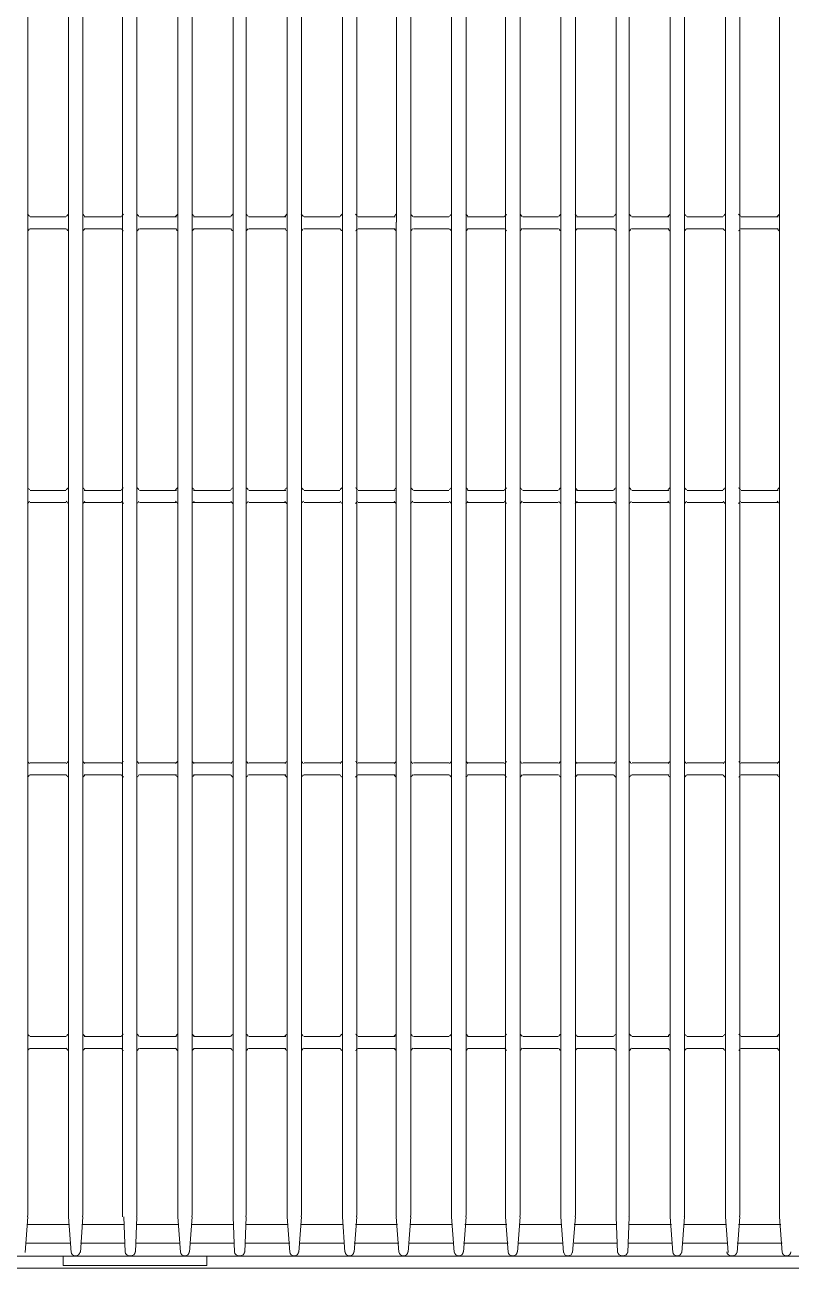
# Model space of a CAD drawing. Header units: inches. Extents: x -114 to 635, y -137 to 57.
# Drawn here: x 541.5996 to 541.769, y 23.1792 to 23.4541 of the extents above; entities that cross this region are included whole.
import ezdxf

# ---------------------------------------------------------------- set-up
doc = ezdxf.new("R2010")
doc.units = ezdxf.units.IN
doc.header["$MEASUREMENT"] = 0
doc.layers.get('0').update_dxf_attribs({"lineweight": 5})
doc.layers.add('UTILITIES', color=141, linetype='Continuous', lineweight=0)

# ---------------------------------------------------------------- blocks, each defined once
blk = doc.blocks.new('AC ELEVATION')
for points in [[(134415.81, 117466.35), (134415.81, 117466.35), (134415.81, 117686.04), (134415.81, 117686.04)], [(134424.83, 117466.35), (134424.83, 117466.35), (134424.83, 117686.04), (134424.83, 117686.04)], [(134428.01, 117466.35), (134428.01, 117466.35), (134428.01, 117686.04), (134428.01, 117686.04)], [(134436.76, 117466.35), (134436.76, 117466.35), (134436.76, 117686.04), (134436.76, 117686.04)], [(134439.94, 117466.35), (134439.94, 117466.35), (134439.94, 117686.04), (134439.94, 117686.04)], [(134448.96, 117466.35), (134448.96, 117466.35), (134448.96, 117686.04), (134448.96, 117686.04)], [(134452.19, 117466.35), (134452.19, 117466.35), (134452.19, 117686.04), (134452.19, 117686.04)], [(134461.21, 117466.35), (134461.21, 117466.35), (134461.21, 117686.04), (134461.21, 117686.04)], [(134464.12, 117466.35), (134464.12, 117466.35), (134464.12, 117686.04), (134464.12, 117686.04)], [(134473.14, 117466.35), (134473.14, 117466.35), (134473.14, 117686.04), (134473.14, 117686.04)], [(134476.34, 117466.35), (134476.34, 117466.35), (134476.34, 117686.04), (134476.34, 117686.04)], [(134485.36, 117466.35), (134485.36, 117466.35), (134485.36, 117686.04), (134485.36, 117686.04)], [(134488.56, 117466.35), (134488.56, 117466.35), (134488.56, 117686.04), (134488.56, 117686.04)], [(134497.29, 117466.35), (134497.29, 117466.35), (134497.29, 117686.04), (134497.29, 117686.04)], [(134500.48, 117466.35), (134500.48, 117466.35), (134500.48, 117686.04), (134500.48, 117686.04)], [(134509.5, 117466.35), (134509.5, 117466.35), (134509.5, 117686.04), (134509.5, 117686.04)], [(134512.71, 117466.35), (134512.71, 117466.35), (134512.71, 117686.04), (134512.71, 117686.04)], [(134521.43, 117466.35), (134521.43, 117466.35), (134521.43, 117686.04), (134521.43, 117686.04)], [(134524.63, 117466.35), (134524.63, 117466.35), (134524.63, 117686.06), (134524.63, 117686.06)], [(134533.65, 117466.35), (134533.65, 117466.35), (134533.65, 117686.06), (134533.65, 117686.06)], [(134536.85, 117466.35), (134536.85, 117466.35), (134536.85, 117686.06), (134536.85, 117686.06)], [(134545.87, 117466.35), (134545.87, 117466.35), (134545.87, 117686.06), (134545.87, 117686.06)], [(134548.78, 117466.35), (134548.78, 117466.35), (134548.78, 117686.06), (134548.78, 117686.06)], [(134557.81, 117466.35), (134557.81, 117466.35), (134557.81, 117686.06), (134557.81, 117686.06)], [(134561.01, 117466.35), (134561.01, 117466.35), (134561.01, 117686.06), (134561.01, 117686.06)], [(134570.03, 117466.35), (134570.03, 117466.35), (134570.03, 117686.04), (134570.03, 117686.04)], [(134573.23, 117466.35), (134573.23, 117466.35), (134573.23, 117686.06), (134573.23, 117686.06)], [(134581.96, 117466.35), (134581.96, 117466.35), (134581.96, 117686.06), (134581.96, 117686.06)], [(134415.76, 117468.07), (134415.94, 117467.92), (134416.11, 117467.76), (134416.22, 117467.56)], [(134424.24, 117467.49), (134424.24, 117467.49), (134416.38, 117467.49), (134416.38, 117467.49)], [(134424.35, 117467.56), (134424.48, 117467.76), (134424.62, 117467.92), (134424.8, 117468.07)], [(134427.99, 117468.07), (134428.18, 117467.92), (134428.3, 117467.76), (134428.44, 117467.56)], [(134436.46, 117467.49), (134436.46, 117467.49), (134428.3, 117467.49), (134428.3, 117467.49)], [(134436.55, 117467.56), (134436.66, 117467.76), (134436.78, 117467.92), (134436.97, 117468.07)], [(134439.97, 117468.07), (134440.13, 117467.92), (134440.28, 117467.76), (134440.39, 117467.56)], [(134448.69, 117467.49), (134448.69, 117467.49), (134440.53, 117467.49), (134440.53, 117467.49)], [(134448.5, 117467.56), (134448.61, 117467.76), (134448.76, 117467.92), (134448.95, 117468.07)], [(134452.14, 117468.07), (134452.32, 117467.92), (134452.46, 117467.76), (134452.59, 117467.56)], [(134460.62, 117467.49), (134460.62, 117467.49), (134452.46, 117467.49), (134452.46, 117467.49)], [(134460.7, 117467.56), (134460.81, 117467.76), (134460.94, 117467.92), (134461.11, 117468.07)], [(134464.12, 117468.07), (134464.28, 117467.92), (134464.42, 117467.76), (134464.54, 117467.56)], [(134472.84, 117467.49), (134472.84, 117467.49), (134464.68, 117467.49), (134464.68, 117467.49)], [(134472.65, 117467.56), (134472.79, 117467.76), (134472.92, 117467.92), (134473.09, 117468.07)], [(134476.28, 117468.07), (134476.47, 117467.92), (134476.61, 117467.76), (134476.75, 117467.56)], [(134484.77, 117467.49), (134484.77, 117467.49), (134476.91, 117467.49), (134476.91, 117467.49)], [(134484.84, 117467.56), (134484.98, 117467.76), (134485.09, 117467.92), (134485.28, 117468.07)], [(134488.29, 117468.07), (134488.43, 117467.92), (134488.59, 117467.76), (134488.7, 117467.56)], [(134496.99, 117467.49), (134496.99, 117467.49), (134488.85, 117467.49), (134488.85, 117467.49)], [(134496.82, 117467.56), (134496.94, 117467.76), (134497.07, 117467.92), (134497.26, 117468.07)], [(134500.46, 117468.07), (134500.62, 117467.92), (134500.76, 117467.76), (134500.9, 117467.56)], [(134508.92, 117467.49), (134508.92, 117467.49), (134501.06, 117467.49), (134501.06, 117467.49)], [(134509.03, 117467.56), (134509.15, 117467.76), (134509.29, 117467.92), (134509.48, 117468.07)], [(134512.66, 117468.07), (134512.85, 117467.92), (134512.99, 117467.76), (134513.11, 117467.56)], [(134521.15, 117467.49), (134521.15, 117467.49), (134512.99, 117467.49), (134512.99, 117467.49)], [(134521.22, 117467.56), (134521.34, 117467.76), (134521.49, 117467.92), (134521.65, 117468.07)], [(134524.66, 117468.07), (134524.81, 117467.94), (134524.96, 117467.76), (134525.07, 117467.56)], [(134533.08, 117467.5), (134533.08, 117467.5), (134525.22, 117467.5), (134525.22, 117467.5)], [(134533.18, 117467.56), (134533.3, 117467.76), (134533.45, 117467.94), (134533.63, 117468.07)], [(134536.82, 117468.07), (134537, 117467.94), (134537.14, 117467.76), (134537.26, 117467.56)], [(134545.28, 117467.5), (134545.28, 117467.5), (134537.14, 117467.5), (134537.14, 117467.5)], [(134545.37, 117467.56), (134545.49, 117467.76), (134545.63, 117467.94), (134545.79, 117468.07)], [(134548.8, 117468.07), (134548.97, 117467.94), (134549.11, 117467.76), (134549.22, 117467.56)], [(134557.51, 117467.5), (134557.51, 117467.5), (134549.37, 117467.5), (134549.37, 117467.5)], [(134557.32, 117467.56), (134557.45, 117467.76), (134557.6, 117467.94), (134557.77, 117468.07)], [(134560.97, 117468.07), (134561.15, 117467.94), (134561.3, 117467.76), (134561.42, 117467.56)], [(134569.46, 117467.5), (134569.46, 117467.5), (134561.58, 117467.5), (134561.58, 117467.5)], [(134569.53, 117467.56), (134569.64, 117467.76), (134569.78, 117467.94), (134569.94, 117468.07)], [(134572.95, 117468.07), (134573.11, 117467.94), (134573.25, 117467.76), (134573.38, 117467.56)], [(134581.67, 117467.5), (134581.67, 117467.5), (134573.52, 117467.5), (134573.52, 117467.5)], [(134581.47, 117467.56), (134581.61, 117467.76), (134581.75, 117467.94), (134581.92, 117468.07)], [(134416.22, 117464.89), (134416.11, 117464.71), (134415.94, 117464.54), (134415.76, 117464.39)], [(134415.8, 117466.35), (134415.8, 117466.35), (134415.8, 117246.63), (134415.8, 117246.63)], [(134424.24, 117464.88), (134424.24, 117464.88), (134416.38, 117464.88), (134416.38, 117464.88)], [(134424.8, 117464.39), (134424.62, 117464.54), (134424.48, 117464.71), (134424.35, 117464.89)], [(134424.82, 117466.35), (134424.82, 117466.35), (134424.82, 117246.63), (134424.82, 117246.63)], [(134428.44, 117464.89), (134428.3, 117464.71), (134428.18, 117464.54), (134427.99, 117464.39)], [(134428.01, 117466.35), (134428.01, 117466.35), (134428.01, 117246.63), (134428.01, 117246.63)], [(134436.46, 117464.88), (134436.46, 117464.88), (134428.3, 117464.88), (134428.3, 117464.88)], [(134436.97, 117464.39), (134436.78, 117464.54), (134436.66, 117464.71), (134436.55, 117464.89)], [(134436.76, 117466.35), (134436.76, 117466.35), (134436.76, 117246.63), (134436.76, 117246.63)], [(134439.94, 117466.35), (134439.94, 117466.35), (134439.94, 117246.63), (134439.94, 117246.63)], [(134440.39, 117464.89), (134440.28, 117464.71), (134440.13, 117464.54), (134439.97, 117464.39)], [(134448.69, 117464.88), (134448.69, 117464.88), (134440.53, 117464.88), (134440.53, 117464.88)], [(134448.95, 117464.39), (134448.76, 117464.54), (134448.61, 117464.71), (134448.5, 117464.89)], [(134448.98, 117466.35), (134448.98, 117466.35), (134448.98, 117246.63), (134448.98, 117246.63)], [(134452.59, 117464.89), (134452.46, 117464.71), (134452.32, 117464.54), (134452.14, 117464.39)], [(134452.19, 117466.35), (134452.19, 117466.35), (134452.19, 117246.63), (134452.19, 117246.63)], [(134460.62, 117464.88), (134460.62, 117464.88), (134452.46, 117464.88), (134452.46, 117464.88)], [(134461.11, 117464.39), (134460.94, 117464.54), (134460.81, 117464.71), (134460.7, 117464.89)], [(134461.19, 117466.35), (134461.19, 117466.35), (134461.19, 117246.63), (134461.19, 117246.63)], [(134464.11, 117466.35), (134464.11, 117466.35), (134464.11, 117246.63), (134464.11, 117246.63)], [(134464.54, 117464.89), (134464.42, 117464.71), (134464.28, 117464.54), (134464.12, 117464.39)], [(134472.84, 117464.88), (134472.84, 117464.88), (134464.68, 117464.88), (134464.68, 117464.88)], [(134473.09, 117464.39), (134472.92, 117464.54), (134472.79, 117464.71), (134472.65, 117464.89)], [(134473.12, 117466.35), (134473.12, 117466.35), (134473.12, 117246.63), (134473.12, 117246.63)], [(134476.75, 117464.89), (134476.61, 117464.71), (134476.47, 117464.54), (134476.28, 117464.39)], [(134476.34, 117466.35), (134476.34, 117466.35), (134476.34, 117246.63), (134476.34, 117246.63)], [(134484.77, 117464.88), (134484.77, 117464.88), (134476.91, 117464.88), (134476.91, 117464.88)], [(134485.28, 117464.39), (134485.09, 117464.54), (134484.98, 117464.71), (134484.84, 117464.89)], [(134485.36, 117466.35), (134485.36, 117466.35), (134485.36, 117246.63), (134485.36, 117246.63)], [(134488.7, 117464.89), (134488.59, 117464.71), (134488.43, 117464.54), (134488.29, 117464.39)], [(134488.55, 117466.35), (134488.55, 117466.35), (134488.55, 117246.63), (134488.55, 117246.63)], [(134496.99, 117464.88), (134496.99, 117464.88), (134488.85, 117464.88), (134488.85, 117464.88)], [(134497.26, 117464.39), (134497.07, 117464.54), (134496.94, 117464.71), (134496.82, 117464.89)], [(134497.27, 117466.35), (134497.27, 117466.35), (134497.27, 117246.63), (134497.27, 117246.63)], [(134500.9, 117464.89), (134500.76, 117464.71), (134500.62, 117464.54), (134500.46, 117464.39)], [(134500.48, 117466.35), (134500.48, 117466.35), (134500.48, 117246.63), (134500.48, 117246.63)], [(134508.92, 117464.88), (134508.92, 117464.88), (134501.06, 117464.88), (134501.06, 117464.88)], [(134509.48, 117464.39), (134509.29, 117464.54), (134509.15, 117464.71), (134509.03, 117464.89)], [(134509.5, 117466.35), (134509.5, 117466.35), (134509.5, 117246.63), (134509.5, 117246.63)], [(134513.11, 117464.89), (134512.99, 117464.71), (134512.85, 117464.54), (134512.66, 117464.39)], [(134512.7, 117466.35), (134512.7, 117466.35), (134512.7, 117246.63), (134512.7, 117246.63)], [(134521.15, 117464.88), (134521.15, 117464.88), (134512.99, 117464.88), (134512.99, 117464.88)], [(134521.65, 117464.39), (134521.49, 117464.54), (134521.34, 117464.71), (134521.22, 117464.89)], [(134521.43, 117466.35), (134521.43, 117466.35), (134521.43, 117246.63), (134521.43, 117246.63)], [(134524.63, 117466.35), (134524.63, 117466.35), (134524.63, 117246.63), (134524.63, 117246.63)], [(134525.07, 117464.9), (134524.96, 117464.71), (134524.81, 117464.54), (134524.66, 117464.39)], [(134533.08, 117464.89), (134533.08, 117464.89), (134525.22, 117464.89), (134525.22, 117464.89)], [(134533.63, 117464.39), (134533.45, 117464.54), (134533.3, 117464.71), (134533.18, 117464.9)], [(134533.65, 117466.35), (134533.65, 117466.35), (134533.65, 117246.63), (134533.65, 117246.63)], [(134537.26, 117464.9), (134537.14, 117464.71), (134537, 117464.54), (134536.82, 117464.39)], [(134536.85, 117466.35), (134536.85, 117466.35), (134536.85, 117246.63), (134536.85, 117246.63)], [(134545.28, 117464.89), (134545.28, 117464.89), (134537.14, 117464.89), (134537.14, 117464.89)], [(134545.79, 117464.39), (134545.63, 117464.54), (134545.49, 117464.71), (134545.37, 117464.9)], [(134545.87, 117466.35), (134545.87, 117466.35), (134545.87, 117246.63), (134545.87, 117246.63)], [(134548.78, 117466.35), (134548.78, 117466.35), (134548.78, 117246.63), (134548.78, 117246.63)], [(134549.22, 117464.9), (134549.11, 117464.71), (134548.97, 117464.54), (134548.8, 117464.39)], [(134557.51, 117464.89), (134557.51, 117464.89), (134549.37, 117464.89), (134549.37, 117464.89)], [(134557.77, 117464.39), (134557.6, 117464.54), (134557.45, 117464.71), (134557.32, 117464.9)], [(134557.81, 117466.35), (134557.81, 117466.35), (134557.81, 117246.63), (134557.81, 117246.63)], [(134561.42, 117464.9), (134561.3, 117464.71), (134561.15, 117464.54), (134560.97, 117464.39)], [(134561.01, 117466.35), (134561.01, 117466.35), (134561.01, 117246.63), (134561.01, 117246.63)], [(134569.46, 117464.89), (134569.46, 117464.89), (134561.58, 117464.89), (134561.58, 117464.89)], [(134569.94, 117464.39), (134569.78, 117464.54), (134569.64, 117464.71), (134569.53, 117464.9)], [(134570.03, 117466.35), (134570.03, 117466.35), (134570.03, 117246.63), (134570.03, 117246.63)], [(134573.38, 117464.9), (134573.25, 117464.71), (134573.11, 117464.54), (134572.95, 117464.39)], [(134573.23, 117466.35), (134573.23, 117466.35), (134573.23, 117246.63), (134573.23, 117246.63)], [(134581.67, 117464.89), (134581.67, 117464.89), (134573.52, 117464.89), (134573.52, 117464.89)], [(134581.92, 117464.39), (134581.75, 117464.54), (134581.61, 117464.71), (134581.47, 117464.9)], [(134581.96, 117466.35), (134581.96, 117466.35), (134581.96, 117246.63), (134581.96, 117246.63)], [(134415.76, 117407.58), (134415.94, 117407.45), (134416.1, 117407.29), (134416.22, 117407.11)], [(134424.24, 117406.99), (134424.24, 117406.99), (134416.38, 117406.99), (134416.38, 117406.99)], [(134424.34, 117407.11), (134424.46, 117407.29), (134424.6, 117407.45), (134424.79, 117407.58)], [(134427.99, 117407.58), (134428.16, 117407.45), (134428.3, 117407.29), (134428.44, 117407.11)], [(134428.3, 117406.99), (134428.3, 117406.99), (134436.46, 117406.99), (134436.46, 117406.99)], [(134436.53, 117407.11), (134436.66, 117407.29), (134436.8, 117407.45), (134436.96, 117407.58)], [(134439.97, 117407.58), (134440.13, 117407.45), (134440.27, 117407.29), (134440.38, 117407.11)], [(134440.53, 117406.99), (134440.53, 117406.99), (134448.68, 117406.99), (134448.68, 117406.99)], [(134448.5, 117407.11), (134448.61, 117407.29), (134448.76, 117407.45), (134448.94, 117407.58)], [(134452.14, 117407.58), (134452.31, 117407.45), (134452.46, 117407.29), (134452.59, 117407.11)], [(134452.46, 117406.99), (134452.46, 117406.99), (134460.62, 117406.99), (134460.62, 117406.99)], [(134460.7, 117407.11), (134460.81, 117407.29), (134460.96, 117407.45), (134461.11, 117407.58)], [(134464.12, 117407.58), (134464.28, 117407.45), (134464.43, 117407.29), (134464.54, 117407.11)], [(134464.68, 117406.99), (134464.68, 117406.99), (134472.84, 117406.99), (134472.84, 117406.99)], [(134472.65, 117407.11), (134472.77, 117407.29), (134472.92, 117407.45), (134473.09, 117407.58)], [(134476.3, 117407.58), (134476.47, 117407.45), (134476.62, 117407.29), (134476.73, 117407.11)], [(134476.91, 117406.99), (134476.91, 117406.99), (134484.77, 117406.99), (134484.77, 117406.99)], [(134484.84, 117407.11), (134484.97, 117407.29), (134485.1, 117407.45), (134485.27, 117407.58)], [(134488.28, 117407.58), (134488.44, 117407.45), (134488.58, 117407.29), (134488.69, 117407.11)], [(134488.84, 117406.99), (134488.84, 117406.99), (134496.99, 117406.99), (134496.99, 117406.99)], [(134496.81, 117407.11), (134496.92, 117407.29), (134497.07, 117407.45), (134497.25, 117407.58)], [(134500.45, 117407.58), (134500.62, 117407.45), (134500.77, 117407.29), (134500.9, 117407.11)], [(134501.07, 117406.99), (134501.07, 117406.99), (134508.92, 117406.99), (134508.92, 117406.99)], [(134509.02, 117407.11), (134509.15, 117407.29), (134509.29, 117407.45), (134509.46, 117407.58)], [(134512.66, 117407.58), (134512.84, 117407.45), (134513, 117407.29), (134513.11, 117407.11)], [(134513, 117406.99), (134513, 117406.99), (134521.15, 117406.99), (134521.15, 117406.99)], [(134521.22, 117407.11), (134521.35, 117407.29), (134521.48, 117407.45), (134521.65, 117407.58)], [(134524.66, 117407.58), (134524.81, 117407.45), (134524.96, 117407.27), (134525.07, 117407.11)], [(134525.22, 117406.99), (134525.22, 117406.99), (134533.08, 117406.99), (134533.08, 117406.99)], [(134533.18, 117407.11), (134533.3, 117407.27), (134533.45, 117407.45), (134533.63, 117407.58)], [(134536.82, 117407.58), (134537, 117407.45), (134537.14, 117407.27), (134537.26, 117407.11)], [(134537.14, 117406.99), (134537.14, 117406.99), (134545.28, 117406.99), (134545.28, 117406.99)], [(134545.37, 117407.11), (134545.49, 117407.27), (134545.63, 117407.45), (134545.79, 117407.58)], [(134548.8, 117407.58), (134548.97, 117407.45), (134549.11, 117407.27), (134549.22, 117407.11)], [(134549.37, 117406.99), (134549.37, 117406.99), (134557.51, 117406.99), (134557.51, 117406.99)], [(134557.32, 117407.11), (134557.45, 117407.27), (134557.6, 117407.45), (134557.77, 117407.58)], [(134560.97, 117407.58), (134561.15, 117407.45), (134561.3, 117407.27), (134561.42, 117407.11)], [(134561.58, 117406.99), (134561.58, 117406.99), (134569.46, 117406.99), (134569.46, 117406.99)], [(134569.53, 117407.11), (134569.64, 117407.27), (134569.78, 117407.45), (134569.94, 117407.58)], [(134572.95, 117407.58), (134573.11, 117407.45), (134573.25, 117407.27), (134573.38, 117407.11)], [(134573.52, 117406.99), (134573.52, 117406.99), (134581.67, 117406.99), (134581.67, 117406.99)], [(134581.47, 117407.11), (134581.61, 117407.27), (134581.75, 117407.45), (134581.92, 117407.58)], [(134416.22, 117404.6), (134416.1, 117404.42), (134415.94, 117404.26), (134415.76, 117404.11)], [(134424.24, 117404.36), (134424.24, 117404.36), (134416.38, 117404.36), (134416.38, 117404.36)], [(134424.79, 117404.11), (134424.6, 117404.26), (134424.46, 117404.42), (134424.34, 117404.6)], [(134428.44, 117404.6), (134428.3, 117404.42), (134428.16, 117404.26), (134427.99, 117404.11)], [(134436.46, 117404.36), (134436.46, 117404.36), (134428.3, 117404.36), (134428.3, 117404.36)], [(134436.96, 117404.11), (134436.8, 117404.26), (134436.66, 117404.42), (134436.53, 117404.6)], [(134440.38, 117404.6), (134440.27, 117404.42), (134440.13, 117404.26), (134439.97, 117404.11)], [(134448.68, 117404.36), (134448.68, 117404.36), (134440.53, 117404.36), (134440.53, 117404.36)], [(134448.94, 117404.11), (134448.76, 117404.26), (134448.61, 117404.42), (134448.5, 117404.6)], [(134452.59, 117404.6), (134452.46, 117404.42), (134452.31, 117404.26), (134452.14, 117404.11)], [(134460.62, 117404.36), (134460.62, 117404.36), (134452.46, 117404.36), (134452.46, 117404.36)], [(134461.11, 117404.11), (134460.96, 117404.26), (134460.81, 117404.42), (134460.7, 117404.6)], [(134464.54, 117404.6), (134464.43, 117404.42), (134464.28, 117404.26), (134464.12, 117404.11)], [(134472.84, 117404.36), (134472.84, 117404.36), (134464.68, 117404.36), (134464.68, 117404.36)], [(134473.09, 117404.11), (134472.92, 117404.26), (134472.77, 117404.42), (134472.65, 117404.6)], [(134476.73, 117404.6), (134476.62, 117404.42), (134476.47, 117404.26), (134476.3, 117404.11)], [(134484.77, 117404.36), (134484.77, 117404.36), (134476.91, 117404.36), (134476.91, 117404.36)], [(134485.27, 117404.11), (134485.1, 117404.26), (134484.97, 117404.42), (134484.84, 117404.6)], [(134488.69, 117404.6), (134488.58, 117404.42), (134488.44, 117404.26), (134488.28, 117404.11)], [(134496.99, 117404.36), (134496.99, 117404.36), (134488.84, 117404.36), (134488.84, 117404.36)], [(134497.25, 117404.11), (134497.07, 117404.26), (134496.92, 117404.42), (134496.81, 117404.6)], [(134500.9, 117404.6), (134500.77, 117404.42), (134500.62, 117404.26), (134500.45, 117404.11)], [(134508.92, 117404.36), (134508.92, 117404.36), (134501.07, 117404.36), (134501.07, 117404.36)], [(134509.46, 117404.11), (134509.29, 117404.26), (134509.15, 117404.42), (134509.02, 117404.6)], [(134513.11, 117404.6), (134513, 117404.42), (134512.84, 117404.26), (134512.66, 117404.11)], [(134521.15, 117404.36), (134521.15, 117404.36), (134513, 117404.36), (134513, 117404.36)], [(134521.65, 117404.11), (134521.48, 117404.26), (134521.35, 117404.42), (134521.22, 117404.6)], [(134525.07, 117404.59), (134524.96, 117404.42), (134524.81, 117404.26), (134524.66, 117404.11)], [(134533.08, 117404.36), (134533.08, 117404.36), (134525.22, 117404.36), (134525.22, 117404.36)], [(134533.63, 117404.11), (134533.45, 117404.26), (134533.3, 117404.42), (134533.18, 117404.59)], [(134537.26, 117404.59), (134537.14, 117404.42), (134537, 117404.26), (134536.82, 117404.11)], [(134545.28, 117404.36), (134545.28, 117404.36), (134537.14, 117404.36), (134537.14, 117404.36)], [(134545.79, 117404.11), (134545.63, 117404.26), (134545.49, 117404.42), (134545.37, 117404.59)], [(134549.22, 117404.59), (134549.11, 117404.42), (134548.97, 117404.26), (134548.8, 117404.11)], [(134557.51, 117404.36), (134557.51, 117404.36), (134549.37, 117404.36), (134549.37, 117404.36)], [(134557.77, 117404.11), (134557.6, 117404.26), (134557.45, 117404.42), (134557.32, 117404.59)], [(134561.42, 117404.59), (134561.3, 117404.42), (134561.15, 117404.26), (134560.97, 117404.11)], [(134569.46, 117404.36), (134569.46, 117404.36), (134561.58, 117404.36), (134561.58, 117404.36)], [(134569.94, 117404.11), (134569.78, 117404.26), (134569.64, 117404.42), (134569.53, 117404.59)], [(134573.38, 117404.59), (134573.25, 117404.42), (134573.11, 117404.26), (134572.95, 117404.11)], [(134581.67, 117404.36), (134581.67, 117404.36), (134573.52, 117404.36), (134573.52, 117404.36)], [(134581.92, 117404.11), (134581.75, 117404.26), (134581.61, 117404.42), (134581.47, 117404.59)], [(134415.76, 117347.06), (134415.94, 117346.91), (134416.1, 117346.75), (134416.22, 117346.57)], [(134424.24, 117346.75), (134424.24, 117346.75), (134416.38, 117346.75), (134416.38, 117346.75)], [(134424.34, 117346.57), (134424.46, 117346.75), (134424.6, 117346.91), (134424.79, 117347.06)], [(134427.99, 117347.06), (134428.16, 117346.91), (134428.3, 117346.75), (134428.44, 117346.57)], [(134428.3, 117346.75), (134428.3, 117346.75), (134436.46, 117346.75), (134436.46, 117346.75)], [(134436.53, 117346.57), (134436.66, 117346.75), (134436.8, 117346.91), (134436.96, 117347.06)], [(134439.97, 117347.06), (134440.13, 117346.91), (134440.27, 117346.75), (134440.38, 117346.57)], [(134440.53, 117346.75), (134440.53, 117346.75), (134448.68, 117346.75), (134448.68, 117346.75)], [(134448.5, 117346.57), (134448.61, 117346.75), (134448.76, 117346.91), (134448.94, 117347.06)], [(134452.14, 117347.06), (134452.31, 117346.91), (134452.46, 117346.75), (134452.59, 117346.57)], [(134452.46, 117346.75), (134452.46, 117346.75), (134460.62, 117346.75), (134460.62, 117346.75)], [(134460.7, 117346.57), (134460.81, 117346.75), (134460.96, 117346.91), (134461.11, 117347.06)], [(134464.12, 117347.06), (134464.28, 117346.91), (134464.43, 117346.75), (134464.54, 117346.57)], [(134464.68, 117346.75), (134464.68, 117346.75), (134472.84, 117346.75), (134472.84, 117346.75)], [(134472.65, 117346.57), (134472.77, 117346.75), (134472.92, 117346.91), (134473.09, 117347.06)], [(134476.3, 117347.06), (134476.47, 117346.91), (134476.62, 117346.75), (134476.73, 117346.57)], [(134476.91, 117346.75), (134476.91, 117346.75), (134484.77, 117346.75), (134484.77, 117346.75)], [(134484.84, 117346.57), (134484.97, 117346.75), (134485.1, 117346.91), (134485.27, 117347.06)], [(134488.28, 117347.06), (134488.44, 117346.91), (134488.58, 117346.75), (134488.69, 117346.57)], [(134488.84, 117346.75), (134488.84, 117346.75), (134496.99, 117346.75), (134496.99, 117346.75)], [(134496.81, 117346.57), (134496.92, 117346.75), (134497.07, 117346.91), (134497.25, 117347.06)], [(134500.45, 117347.06), (134500.62, 117346.91), (134500.77, 117346.75), (134500.9, 117346.57)], [(134501.07, 117346.75), (134501.07, 117346.75), (134508.92, 117346.75), (134508.92, 117346.75)], [(134509.02, 117346.57), (134509.15, 117346.75), (134509.29, 117346.91), (134509.46, 117347.06)], [(134512.66, 117347.06), (134512.84, 117346.91), (134513, 117346.75), (134513.11, 117346.57)], [(134513, 117346.75), (134513, 117346.75), (134521.15, 117346.75), (134521.15, 117346.75)], [(134521.22, 117346.57), (134521.35, 117346.75), (134521.48, 117346.91), (134521.65, 117347.06)], [(134524.66, 117347.06), (134524.82, 117346.92), (134524.96, 117346.75), (134525.08, 117346.57)], [(134525.22, 117346.75), (134525.22, 117346.75), (134533.08, 117346.75), (134533.08, 117346.75)], [(134533.19, 117346.57), (134533.3, 117346.75), (134533.45, 117346.92), (134533.63, 117347.06)], [(134536.82, 117347.06), (134537, 117346.92), (134537.15, 117346.75), (134537.27, 117346.57)], [(134537.15, 117346.75), (134537.15, 117346.75), (134545.3, 117346.75), (134545.3, 117346.75)], [(134545.38, 117346.57), (134545.49, 117346.75), (134545.63, 117346.92), (134545.79, 117347.06)], [(134548.8, 117347.06), (134548.97, 117346.92), (134549.12, 117346.75), (134549.23, 117346.57)], [(134549.38, 117346.75), (134549.38, 117346.75), (134557.53, 117346.75), (134557.53, 117346.75)], [(134557.34, 117346.57), (134557.46, 117346.75), (134557.6, 117346.92), (134557.79, 117347.06)], [(134560.97, 117347.06), (134561.15, 117346.92), (134561.3, 117346.75), (134561.42, 117346.57)], [(134561.58, 117346.75), (134561.58, 117346.75), (134569.46, 117346.75), (134569.46, 117346.75)], [(134569.53, 117346.57), (134569.66, 117346.75), (134569.79, 117346.92), (134569.96, 117347.06)], [(134572.97, 117347.06), (134573.13, 117346.92), (134573.27, 117346.75), (134573.38, 117346.57)], [(134573.52, 117346.75), (134573.52, 117346.75), (134581.67, 117346.75), (134581.67, 117346.75)], [(134581.49, 117346.57), (134581.61, 117346.75), (134581.76, 117346.92), (134581.94, 117347.06)], [(134416.22, 117344.06), (134416.1, 117343.88), (134415.94, 117343.72), (134415.76, 117343.6)], [(134424.24, 117344.12), (134424.24, 117344.12), (134416.38, 117344.12), (134416.38, 117344.12)], [(134424.79, 117343.6), (134424.6, 117343.72), (134424.46, 117343.88), (134424.34, 117344.06)], [(134428.44, 117344.06), (134428.3, 117343.88), (134428.16, 117343.72), (134427.99, 117343.6)], [(134436.46, 117344.12), (134436.46, 117344.12), (134428.3, 117344.12), (134428.3, 117344.12)], [(134436.96, 117343.6), (134436.8, 117343.72), (134436.66, 117343.88), (134436.53, 117344.06)], [(134440.38, 117344.06), (134440.27, 117343.88), (134440.13, 117343.74), (134439.97, 117343.6)], [(134448.68, 117344.12), (134448.68, 117344.12), (134440.53, 117344.12), (134440.53, 117344.12)], [(134448.94, 117343.6), (134448.76, 117343.74), (134448.61, 117343.88), (134448.5, 117344.06)], [(134452.59, 117344.06), (134452.46, 117343.88), (134452.31, 117343.74), (134452.14, 117343.6)], [(134460.62, 117344.12), (134460.62, 117344.12), (134452.46, 117344.12), (134452.46, 117344.12)], [(134461.11, 117343.6), (134460.96, 117343.74), (134460.81, 117343.88), (134460.7, 117344.06)], [(134464.54, 117344.06), (134464.43, 117343.88), (134464.28, 117343.74), (134464.12, 117343.6)], [(134472.84, 117344.12), (134472.84, 117344.12), (134464.68, 117344.12), (134464.68, 117344.12)], [(134473.09, 117343.6), (134472.92, 117343.74), (134472.77, 117343.88), (134472.65, 117344.06)], [(134476.73, 117344.06), (134476.62, 117343.88), (134476.47, 117343.74), (134476.3, 117343.6)], [(134484.77, 117344.12), (134484.77, 117344.12), (134476.91, 117344.12), (134476.91, 117344.12)], [(134485.27, 117343.6), (134485.1, 117343.74), (134484.97, 117343.88), (134484.84, 117344.06)], [(134488.69, 117344.06), (134488.58, 117343.88), (134488.44, 117343.74), (134488.28, 117343.6)], [(134496.99, 117344.12), (134496.99, 117344.12), (134488.84, 117344.12), (134488.84, 117344.12)], [(134497.25, 117343.6), (134497.07, 117343.74), (134496.92, 117343.88), (134496.81, 117344.06)], [(134500.9, 117344.06), (134500.77, 117343.88), (134500.62, 117343.74), (134500.45, 117343.6)], [(134508.92, 117344.12), (134508.92, 117344.12), (134501.07, 117344.12), (134501.07, 117344.12)], [(134509.46, 117343.6), (134509.29, 117343.74), (134509.15, 117343.88), (134509.02, 117344.06)], [(134513.11, 117344.06), (134513, 117343.88), (134512.84, 117343.74), (134512.66, 117343.6)], [(134521.15, 117344.12), (134521.15, 117344.12), (134513, 117344.12), (134513, 117344.12)], [(134521.65, 117343.6), (134521.48, 117343.74), (134521.35, 117343.88), (134521.22, 117344.06)], [(134525.08, 117344.06), (134524.96, 117343.9), (134524.82, 117343.74), (134524.66, 117343.6)], [(134533.08, 117344.12), (134533.08, 117344.12), (134525.22, 117344.12), (134525.22, 117344.12)], [(134533.63, 117343.6), (134533.45, 117343.74), (134533.3, 117343.9), (134533.19, 117344.06)], [(134537.27, 117344.06), (134537.15, 117343.9), (134537, 117343.74), (134536.82, 117343.6)], [(134545.3, 117344.12), (134545.3, 117344.12), (134537.15, 117344.12), (134537.15, 117344.12)], [(134545.79, 117343.6), (134545.63, 117343.74), (134545.49, 117343.9), (134545.38, 117344.06)], [(134549.23, 117344.06), (134549.12, 117343.9), (134548.97, 117343.74), (134548.8, 117343.6)], [(134557.53, 117344.12), (134557.53, 117344.12), (134549.38, 117344.12), (134549.38, 117344.12)], [(134557.79, 117343.6), (134557.6, 117343.74), (134557.46, 117343.9), (134557.34, 117344.06)], [(134561.42, 117344.06), (134561.3, 117343.9), (134561.15, 117343.74), (134560.97, 117343.6)], [(134569.46, 117344.12), (134569.46, 117344.12), (134561.6, 117344.12), (134561.6, 117344.12)], [(134569.96, 117343.6), (134569.79, 117343.74), (134569.66, 117343.9), (134569.53, 117344.06)], [(134573.38, 117344.06), (134573.27, 117343.9), (134573.13, 117343.74), (134572.97, 117343.6)], [(134581.67, 117344.12), (134581.67, 117344.12), (134573.52, 117344.12), (134573.52, 117344.12)], [(134581.94, 117343.6), (134581.76, 117343.74), (134581.61, 117343.9), (134581.49, 117344.06)], [(134415.76, 117286.77), (134415.94, 117286.62), (134416.1, 117286.44), (134416.22, 117286.27)], [(134424.24, 117286.2), (134424.24, 117286.2), (134416.38, 117286.2), (134416.38, 117286.2)], [(134424.34, 117286.27), (134424.46, 117286.44), (134424.6, 117286.62), (134424.79, 117286.77)], [(134427.99, 117286.77), (134428.16, 117286.62), (134428.3, 117286.44), (134428.44, 117286.27)], [(134428.3, 117286.2), (134428.3, 117286.2), (134436.46, 117286.2), (134436.46, 117286.2)], [(134436.53, 117286.27), (134436.66, 117286.44), (134436.8, 117286.62), (134436.96, 117286.77)], [(134439.97, 117286.77), (134440.13, 117286.62), (134440.27, 117286.44), (134440.38, 117286.27)], [(134440.53, 117286.2), (134440.53, 117286.2), (134448.68, 117286.2), (134448.68, 117286.2)], [(134448.5, 117286.27), (134448.61, 117286.44), (134448.76, 117286.62), (134448.94, 117286.77)], [(134452.14, 117286.77), (134452.31, 117286.62), (134452.46, 117286.44), (134452.59, 117286.27)], [(134452.46, 117286.2), (134452.46, 117286.2), (134460.62, 117286.2), (134460.62, 117286.2)], [(134460.7, 117286.27), (134460.81, 117286.44), (134460.96, 117286.62), (134461.11, 117286.77)], [(134464.12, 117286.77), (134464.28, 117286.62), (134464.43, 117286.44), (134464.54, 117286.27)], [(134464.69, 117286.2), (134464.69, 117286.2), (134472.84, 117286.2), (134472.84, 117286.2)], [(134472.65, 117286.27), (134472.77, 117286.44), (134472.92, 117286.62), (134473.09, 117286.77)], [(134476.3, 117286.77), (134476.47, 117286.62), (134476.62, 117286.44), (134476.73, 117286.27)], [(134476.91, 117286.2), (134476.91, 117286.2), (134484.77, 117286.2), (134484.77, 117286.2)], [(134484.84, 117286.27), (134484.97, 117286.44), (134485.1, 117286.62), (134485.27, 117286.77)], [(134488.28, 117286.77), (134488.44, 117286.62), (134488.58, 117286.44), (134488.69, 117286.27)], [(134488.84, 117286.2), (134488.84, 117286.2), (134496.99, 117286.2), (134496.99, 117286.2)], [(134496.81, 117286.27), (134496.92, 117286.44), (134497.07, 117286.62), (134497.25, 117286.77)], [(134500.45, 117286.77), (134500.62, 117286.62), (134500.77, 117286.44), (134500.9, 117286.27)], [(134501.07, 117286.2), (134501.07, 117286.2), (134508.92, 117286.2), (134508.92, 117286.2)], [(134509.02, 117286.27), (134509.15, 117286.44), (134509.29, 117286.62), (134509.46, 117286.77)], [(134512.66, 117286.77), (134512.84, 117286.62), (134513, 117286.44), (134513.11, 117286.27)], [(134513, 117286.2), (134513, 117286.2), (134521.15, 117286.2), (134521.15, 117286.2)], [(134521.22, 117286.27), (134521.35, 117286.44), (134521.48, 117286.62), (134521.65, 117286.77)], [(134524.66, 117286.77), (134524.82, 117286.62), (134524.96, 117286.46), (134525.08, 117286.27)], [(134525.22, 117286.2), (134525.22, 117286.2), (134533.08, 117286.2), (134533.08, 117286.2)], [(134533.19, 117286.27), (134533.3, 117286.46), (134533.45, 117286.62), (134533.63, 117286.77)], [(134536.82, 117286.77), (134537, 117286.62), (134537.15, 117286.46), (134537.27, 117286.27)], [(134537.15, 117286.2), (134537.15, 117286.2), (134545.3, 117286.2), (134545.3, 117286.2)], [(134545.38, 117286.27), (134545.49, 117286.46), (134545.63, 117286.62), (134545.79, 117286.77)], [(134548.8, 117286.77), (134548.97, 117286.62), (134549.12, 117286.46), (134549.23, 117286.27)], [(134549.38, 117286.2), (134549.38, 117286.2), (134557.53, 117286.2), (134557.53, 117286.2)], [(134557.34, 117286.27), (134557.46, 117286.46), (134557.6, 117286.62), (134557.79, 117286.77)], [(134560.97, 117286.77), (134561.15, 117286.62), (134561.3, 117286.46), (134561.42, 117286.27)], [(134561.6, 117286.2), (134561.6, 117286.2), (134569.46, 117286.2), (134569.46, 117286.2)], [(134569.53, 117286.27), (134569.66, 117286.46), (134569.79, 117286.62), (134569.96, 117286.77)], [(134572.97, 117286.77), (134573.13, 117286.62), (134573.27, 117286.46), (134573.38, 117286.27)], [(134573.53, 117286.2), (134573.53, 117286.2), (134581.67, 117286.2), (134581.67, 117286.2)], [(134581.49, 117286.27), (134581.61, 117286.46), (134581.76, 117286.62), (134581.94, 117286.77)], [(134416.22, 117283.61), (134416.1, 117283.4), (134415.94, 117283.24), (134415.76, 117283.11)], [(134424.24, 117283.59), (134424.24, 117283.59), (134416.38, 117283.59), (134416.38, 117283.59)], [(134424.79, 117283.11), (134424.6, 117283.24), (134424.46, 117283.4), (134424.34, 117283.61)], [(134428.44, 117283.61), (134428.3, 117283.4), (134428.16, 117283.24), (134427.99, 117283.11)], [(134436.46, 117283.59), (134436.46, 117283.59), (134428.3, 117283.59), (134428.3, 117283.59)], [(134436.96, 117283.11), (134436.8, 117283.24), (134436.66, 117283.4), (134436.53, 117283.61)], [(134440.38, 117283.61), (134440.27, 117283.4), (134440.13, 117283.24), (134439.97, 117283.11)], [(134448.68, 117283.59), (134448.68, 117283.59), (134440.53, 117283.59), (134440.53, 117283.59)], [(134448.94, 117283.11), (134448.76, 117283.24), (134448.61, 117283.4), (134448.5, 117283.61)], [(134452.59, 117283.61), (134452.46, 117283.4), (134452.31, 117283.24), (134452.14, 117283.11)], [(134460.62, 117283.59), (134460.62, 117283.59), (134452.46, 117283.59), (134452.46, 117283.59)], [(134461.11, 117283.11), (134460.96, 117283.24), (134460.81, 117283.4), (134460.7, 117283.61)], [(134464.54, 117283.61), (134464.43, 117283.4), (134464.28, 117283.24), (134464.12, 117283.11)], [(134472.84, 117283.59), (134472.84, 117283.59), (134464.69, 117283.59), (134464.69, 117283.59)], [(134473.09, 117283.11), (134472.92, 117283.24), (134472.77, 117283.4), (134472.65, 117283.61)], [(134476.73, 117283.61), (134476.62, 117283.4), (134476.47, 117283.24), (134476.3, 117283.11)], [(134484.77, 117283.59), (134484.77, 117283.59), (134476.91, 117283.59), (134476.91, 117283.59)], [(134485.27, 117283.11), (134485.1, 117283.24), (134484.97, 117283.4), (134484.84, 117283.61)], [(134488.69, 117283.61), (134488.58, 117283.4), (134488.44, 117283.24), (134488.28, 117283.11)], [(134496.99, 117283.59), (134496.99, 117283.59), (134488.84, 117283.59), (134488.84, 117283.59)], [(134497.25, 117283.11), (134497.07, 117283.24), (134496.92, 117283.4), (134496.81, 117283.61)], [(134500.9, 117283.61), (134500.77, 117283.4), (134500.62, 117283.24), (134500.45, 117283.11)], [(134508.92, 117283.59), (134508.92, 117283.59), (134501.07, 117283.59), (134501.07, 117283.59)], [(134509.46, 117283.11), (134509.29, 117283.24), (134509.15, 117283.4), (134509.02, 117283.61)], [(134513.11, 117283.61), (134513, 117283.4), (134512.84, 117283.24), (134512.66, 117283.11)], [(134521.15, 117283.59), (134521.15, 117283.59), (134513, 117283.59), (134513, 117283.59)], [(134521.65, 117283.11), (134521.48, 117283.24), (134521.35, 117283.4), (134521.22, 117283.61)], [(134525.08, 117283.61), (134524.96, 117283.41), (134524.82, 117283.26), (134524.66, 117283.11)], [(134533.08, 117283.59), (134533.08, 117283.59), (134525.22, 117283.59), (134525.22, 117283.59)], [(134533.63, 117283.11), (134533.45, 117283.26), (134533.3, 117283.41), (134533.19, 117283.61)], [(134537.27, 117283.61), (134537.15, 117283.41), (134537, 117283.26), (134536.82, 117283.11)], [(134545.3, 117283.59), (134545.3, 117283.59), (134537.15, 117283.59), (134537.15, 117283.59)], [(134545.79, 117283.11), (134545.63, 117283.26), (134545.49, 117283.41), (134545.38, 117283.61)], [(134549.23, 117283.61), (134549.12, 117283.41), (134548.97, 117283.26), (134548.8, 117283.11)], [(134557.53, 117283.59), (134557.53, 117283.59), (134549.38, 117283.59), (134549.38, 117283.59)], [(134557.79, 117283.11), (134557.6, 117283.26), (134557.46, 117283.41), (134557.34, 117283.61)], [(134561.42, 117283.61), (134561.3, 117283.41), (134561.15, 117283.26), (134560.97, 117283.11)], [(134569.46, 117283.59), (134569.46, 117283.59), (134561.6, 117283.59), (134561.6, 117283.59)], [(134569.96, 117283.11), (134569.79, 117283.26), (134569.66, 117283.41), (134569.53, 117283.61)], [(134573.38, 117283.61), (134573.27, 117283.41), (134573.13, 117283.26), (134572.97, 117283.11)], [(134581.67, 117283.59), (134581.67, 117283.59), (134573.53, 117283.59), (134573.53, 117283.59)], [(134581.94, 117283.11), (134581.76, 117283.26), (134581.61, 117283.41), (134581.49, 117283.61)], [(134415.21, 117238.48), (134415.21, 117238.48), (134415.8, 117246.35), (134415.8, 117246.35)], [(134415.73, 117246.53), (134415.73, 117246.48), (134415.73, 117246.43), (134415.73, 117246.37)], [(134424.82, 117244.61), (134424.82, 117244.61), (134415.8, 117244.61), (134415.8, 117244.61)], [(134424.83, 117246.37), (134424.83, 117246.43), (134424.82, 117246.48), (134424.82, 117246.53)], [(134425.4, 117238.48), (134425.4, 117238.48), (134424.82, 117246.35), (134424.82, 117246.35)], [(134427.44, 117238.48), (134427.44, 117238.48), (134428.01, 117246.35), (134428.01, 117246.35)], [(134437.05, 117244.61), (134437.05, 117244.61), (134427.74, 117244.61), (134427.74, 117244.61)], [(134427.95, 117246.53), (134427.95, 117246.53), (134427.95, 117246.37), (134427.95, 117246.37)], [(134436.76, 117246.37), (134436.76, 117246.37), (134436.76, 117246.53), (134436.76, 117246.53)], [(134437.34, 117238.5), (134437.34, 117238.5), (134437.05, 117246.37), (134437.05, 117246.37)], [(134439.66, 117238.5), (134439.66, 117238.5), (134439.94, 117246.37), (134439.94, 117246.37)], [(134439.89, 117246.53), (134439.89, 117246.48), (134439.89, 117246.43), (134439.88, 117246.37)], [(134448.98, 117244.61), (134448.98, 117244.61), (134439.94, 117244.61), (134439.94, 117244.61)], [(134448.98, 117246.37), (134448.98, 117246.37), (134448.98, 117246.53), (134448.98, 117246.53)], [(134449.57, 117238.5), (134449.57, 117238.5), (134448.98, 117246.37), (134448.98, 117246.37)], [(134451.6, 117238.5), (134451.6, 117238.5), (134452.19, 117246.37), (134452.19, 117246.37)], [(134452.11, 117246.53), (134452.11, 117246.48), (134452.1, 117246.43), (134452.1, 117246.37)], [(134461.19, 117244.61), (134461.19, 117244.61), (134452.19, 117244.61), (134452.19, 117244.61)], [(134461.21, 117246.37), (134461.21, 117246.43), (134461.19, 117246.48), (134461.19, 117246.53)], [(134461.5, 117238.5), (134461.5, 117238.5), (134461.19, 117246.37), (134461.19, 117246.37)], [(134463.82, 117238.5), (134463.82, 117238.5), (134464.11, 117246.37), (134464.11, 117246.37)], [(134464.04, 117246.53), (134464.04, 117246.48), (134464.04, 117246.43), (134464.03, 117246.37)], [(134473.41, 117244.61), (134473.41, 117244.61), (134464.11, 117244.61), (134464.11, 117244.61)], [(134473.12, 117246.37), (134473.12, 117246.37), (134473.12, 117246.53), (134473.12, 117246.53)], [(134473.71, 117238.5), (134473.71, 117238.5), (134473.12, 117246.37), (134473.12, 117246.37)], [(134475.75, 117238.5), (134475.75, 117238.5), (134476.34, 117246.37), (134476.34, 117246.37)], [(134476.26, 117246.53), (134476.26, 117246.48), (134476.26, 117246.43), (134476.26, 117246.37)], [(134485.36, 117244.61), (134485.36, 117244.61), (134476.34, 117244.61), (134476.34, 117244.61)], [(134485.36, 117246.37), (134485.36, 117246.43), (134485.36, 117246.48), (134485.36, 117246.53)], [(134485.93, 117238.5), (134485.93, 117238.5), (134485.36, 117246.37), (134485.36, 117246.37)], [(134487.97, 117238.5), (134487.97, 117238.5), (134488.55, 117246.37), (134488.55, 117246.37)], [(134497.57, 117244.61), (134497.57, 117244.61), (134488.25, 117244.61), (134488.25, 117244.61)], [(134488.49, 117246.53), (134488.49, 117246.53), (134488.49, 117246.37), (134488.49, 117246.37)], [(134497.29, 117246.37), (134497.27, 117246.43), (134497.27, 117246.48), (134497.27, 117246.53)], [(134497.86, 117238.5), (134497.86, 117238.5), (134497.27, 117246.37), (134497.27, 117246.37)], [(134499.9, 117238.5), (134499.9, 117238.5), (134500.48, 117246.37), (134500.48, 117246.37)], [(134500.41, 117246.53), (134500.41, 117246.48), (134500.41, 117246.43), (134500.41, 117246.37)], [(134509.5, 117244.61), (134509.5, 117244.61), (134500.48, 117244.61), (134500.48, 117244.61)], [(134509.5, 117246.37), (134509.5, 117246.43), (134509.5, 117246.48), (134509.5, 117246.53)], [(134510.09, 117238.5), (134510.09, 117238.5), (134509.5, 117246.37), (134509.5, 117246.37)], [(134512.13, 117238.5), (134512.13, 117238.5), (134512.7, 117246.37), (134512.7, 117246.37)], [(134521.72, 117244.61), (134521.72, 117244.61), (134512.41, 117244.61), (134512.41, 117244.61)], [(134512.64, 117246.53), (134512.64, 117246.53), (134512.64, 117246.37), (134512.64, 117246.37)], [(134521.43, 117246.37), (134521.43, 117246.43), (134521.43, 117246.48), (134521.43, 117246.53)], [(134522.02, 117238.5), (134522.02, 117238.5), (134521.43, 117246.37), (134521.43, 117246.37)], [(134524.04, 117238.5), (134524.04, 117238.5), (134524.63, 117246.37), (134524.63, 117246.37)], [(134524.57, 117246.53), (134524.57, 117246.48), (134524.57, 117246.42), (134524.57, 117246.35)], [(134533.65, 117244.61), (134533.65, 117244.61), (134524.64, 117244.61), (134524.64, 117244.61)], [(134533.67, 117246.35), (134533.67, 117246.42), (134533.65, 117246.48), (134533.65, 117246.53)], [(134534.24, 117238.48), (134534.24, 117238.48), (134533.65, 117246.35), (134533.65, 117246.35)], [(134536.26, 117238.48), (134536.26, 117238.48), (134536.85, 117246.35), (134536.85, 117246.35)], [(134545.88, 117244.61), (134545.88, 117244.61), (134536.57, 117244.61), (134536.57, 117244.61)], [(134536.79, 117246.53), (134536.79, 117246.53), (134536.79, 117246.35), (134536.79, 117246.35)], [(134545.88, 117246.35), (134545.87, 117246.42), (134545.87, 117246.48), (134545.87, 117246.53)], [(134546.16, 117238.48), (134546.16, 117238.48), (134545.87, 117246.35), (134545.87, 117246.35)], [(134548.49, 117238.48), (134548.49, 117238.48), (134548.78, 117246.35), (134548.78, 117246.35)], [(134548.72, 117246.53), (134548.72, 117246.48), (134548.72, 117246.42), (134548.71, 117246.35)], [(134558.1, 117244.61), (134558.1, 117244.61), (134548.79, 117244.61), (134548.79, 117244.61)], [(134557.81, 117246.35), (134557.81, 117246.35), (134557.81, 117246.53), (134557.81, 117246.53)], [(134558.39, 117238.48), (134558.39, 117238.48), (134557.81, 117246.35), (134557.81, 117246.35)], [(134560.42, 117238.48), (134560.42, 117238.48), (134561.01, 117246.35), (134561.01, 117246.35)], [(134560.95, 117246.53), (134560.95, 117246.48), (134560.94, 117246.42), (134560.94, 117246.35)], [(134570.03, 117244.61), (134570.03, 117244.61), (134561.01, 117244.61), (134561.01, 117244.61)], [(134570.03, 117246.35), (134570.03, 117246.42), (134570.03, 117246.48), (134570.03, 117246.53)], [(134570.6, 117238.48), (134570.6, 117238.48), (134570.03, 117246.35), (134570.03, 117246.35)], [(134572.65, 117238.48), (134572.65, 117238.48), (134573.23, 117246.35), (134573.23, 117246.35)], [(134582.25, 117244.61), (134582.25, 117244.61), (134572.94, 117244.61), (134572.94, 117244.61)], [(134573.16, 117246.53), (134573.16, 117246.48), (134573.16, 117246.42), (134573.15, 117246.35)], [(134581.96, 117246.35), (134581.96, 117246.35), (134581.96, 117246.53), (134581.96, 117246.53)], [(134582.55, 117238.48), (134582.55, 117238.48), (134581.96, 117246.35), (134581.96, 117246.35)], [(134425.12, 117240.53), (134425.12, 117240.53), (134415.51, 117240.53), (134415.51, 117240.53)], [(134437.34, 117240.53), (134437.34, 117240.53), (134427.44, 117240.53), (134427.44, 117240.53)], [(134449.26, 117240.53), (134449.26, 117240.53), (134439.66, 117240.53), (134439.66, 117240.53)], [(134461.5, 117240.53), (134461.5, 117240.53), (134451.89, 117240.53), (134451.89, 117240.53)], [(134473.71, 117240.53), (134473.71, 117240.53), (134463.82, 117240.53), (134463.82, 117240.53)], [(134485.64, 117240.53), (134485.64, 117240.53), (134476.04, 117240.53), (134476.04, 117240.53)], [(134497.86, 117240.53), (134497.86, 117240.53), (134487.97, 117240.53), (134487.97, 117240.53)], [(134509.79, 117240.53), (134509.79, 117240.53), (134500.2, 117240.53), (134500.2, 117240.53)], [(134522.02, 117240.53), (134522.02, 117240.53), (134512.13, 117240.53), (134512.13, 117240.53)], [(134533.94, 117240.53), (134533.94, 117240.53), (134524.35, 117240.53), (134524.35, 117240.53)], [(134546.17, 117240.53), (134546.17, 117240.53), (134536.57, 117240.53), (134536.57, 117240.53)], [(134558.1, 117240.53), (134558.1, 117240.53), (134548.51, 117240.53), (134548.51, 117240.53)], [(134570.32, 117240.53), (134570.32, 117240.53), (134560.71, 117240.53), (134560.71, 117240.53)], [(134582.55, 117240.53), (134582.55, 117240.53), (134572.65, 117240.53), (134572.65, 117240.53)], [(134607.86, 117237.62), (134607.86, 117237.62), (134346.84, 117237.62), (134346.84, 117237.62)], [(134423.65, 117237.62), (134423.65, 117237.62), (134423.65, 117235.57), (134423.65, 117235.57)], [(134426.38, 117237.69), (134425.86, 117237.69), (134425.44, 117238.07), (134425.4, 117238.6)], [(134427.37, 117238.6), (134427.33, 117238.07), (134426.9, 117237.69), (134426.38, 117237.69)], [(134438.46, 117237.69), (134437.86, 117237.69), (134437.38, 117238.07), (134437.34, 117238.6)], [(134439.59, 117238.6), (134439.56, 117238.07), (134439.06, 117237.69), (134438.46, 117237.69)], [(134450.54, 117237.69), (134450.03, 117237.69), (134449.6, 117238.07), (134449.57, 117238.6)], [(134451.52, 117238.6), (134451.49, 117238.07), (134451.06, 117237.69), (134450.54, 117237.69)], [(134455.37, 117237.62), (134455.37, 117237.62), (134455.37, 117235.57), (134455.37, 117235.57)], [(134462.62, 117237.69), (134462.03, 117237.69), (134461.53, 117238.07), (134461.5, 117238.6)], [(134463.75, 117238.6), (134463.71, 117238.07), (134463.22, 117237.69), (134462.62, 117237.69)], [(134474.7, 117237.69), (134474.17, 117237.69), (134473.75, 117238.07), (134473.71, 117238.6)], [(134475.67, 117238.6), (134475.64, 117238.07), (134475.22, 117237.69), (134474.7, 117237.69)], [(134486.92, 117237.69), (134486.39, 117237.69), (134485.97, 117238.07), (134485.94, 117238.6)], [(134487.9, 117238.6), (134487.87, 117238.07), (134487.43, 117237.69), (134486.92, 117237.69)], [(134498.85, 117237.69), (134498.33, 117237.69), (134497.9, 117238.07), (134497.86, 117238.6)], [(134499.83, 117238.6), (134499.8, 117238.07), (134499.37, 117237.69), (134498.85, 117237.69)], [(134511.07, 117237.69), (134510.55, 117237.69), (134510.13, 117238.07), (134510.09, 117238.6)], [(134512.05, 117238.6), (134512.03, 117238.07), (134511.59, 117237.69), (134511.07, 117237.69)], [(134523.01, 117237.69), (134522.48, 117237.69), (134522.05, 117238.07), (134522.02, 117238.6)], [(134523.98, 117238.6), (134523.95, 117238.07), (134523.52, 117237.69), (134523.01, 117237.69)], [(134535.22, 117237.69), (134534.71, 117237.69), (134534.29, 117238.08), (134534.25, 117238.61)], [(134536.2, 117238.61), (134536.18, 117238.08), (134535.75, 117237.69), (134535.22, 117237.69)], [(134547.31, 117237.69), (134546.71, 117237.69), (134546.22, 117238.08), (134546.17, 117238.61)], [(134548.43, 117238.61), (134548.39, 117238.08), (134547.9, 117237.69), (134547.31, 117237.69)], [(134559.39, 117237.69), (134558.86, 117237.69), (134558.44, 117238.08), (134558.4, 117238.61)], [(134560.37, 117238.61), (134560.32, 117238.08), (134559.9, 117237.69), (134559.39, 117237.69)], [(134571.45, 117237.69), (134570.87, 117237.69), (134570.37, 117238.08), (134570.33, 117238.61)], [(134572.59, 117238.61), (134572.55, 117238.08), (134572.05, 117237.69), (134571.45, 117237.69)], [(134583.53, 117237.69), (134583.01, 117237.69), (134582.58, 117238.08), (134582.55, 117238.61)], [(134584.52, 117238.61), (134584.49, 117238.08), (134584.05, 117237.69), (134583.53, 117237.69)], [(134345.96, 117234.99), (134345.96, 117234.99), (134869.78, 117234.99), (134869.78, 117234.99)], [(134423.65, 117235.57), (134423.65, 117235.57), (134455.37, 117235.57), (134455.37, 117235.57)]]:
    blk.add_open_spline(points, degree=3)

msp = doc.modelspace()

# ---------------------------------------------------------------- block references
at = {"layer": 'UTILITIES', "xscale": 0.001, "yscale": 0.001, "zscale": 0.001}
msp.add_blockref('AC ELEVATION', (407.18441, -94.05583, 0), dxfattribs=at)

doc.saveas('drawing.dxf')
